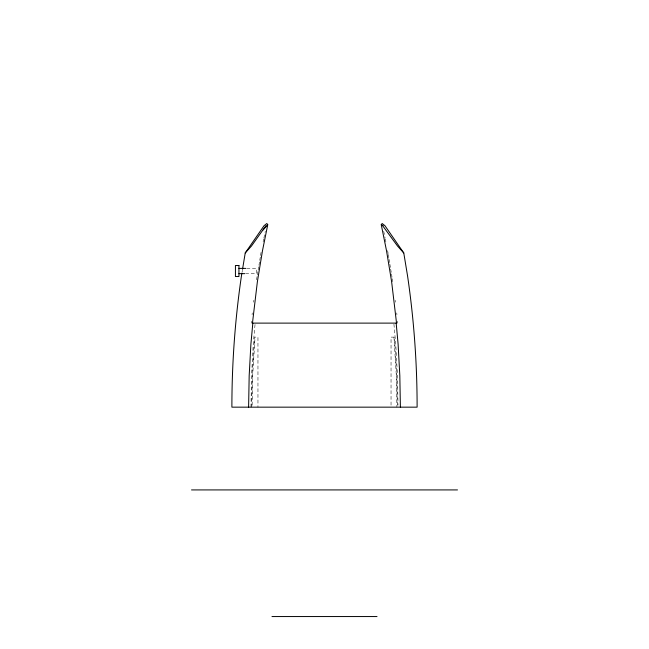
<?xml version="1.0" encoding="UTF-8"?>
<svg xmlns="http://www.w3.org/2000/svg" width="649" height="649" viewBox="0 0 649 649"><rect width="100%" height="100%" fill="white"/><g stroke="black" fill="none" stroke-linecap="round" stroke-linejoin="round"><path stroke-width="0.49" stroke-dasharray="3.25 2.43" d="M250.96 407.158L251.528 375.69L253.24 344.27L255.171 323.113M251.65 407.158L252.218 375.69L254.586 337.123L257.961 337.123L257.961 407.158M252.145 405.195L252.68 375.69L255.049 337.123M251.317 323.113L251.488 321.263M252.072 314.773L252.242 312.923M253.613 302.191L253.864 300.244M242.061 272.199L242.377 270.276M256.55 279.768L257.191 275.882M257.353 274.908L257.994 271.031M258.148 270.057L258.789 266.179M258.951 265.206L259.592 261.328M259.754 260.354L260.387 256.477M260.549 255.503L261.19 251.625M263.113 241.931L263.705 239.019M263.9 238.053L265.271 231.263M246.717 268.394L256.444 268.394L256.444 273.643L245.744 273.643M383.729 231.263L385.1 238.053M385.295 239.019L385.887 241.931M387.648 250.652L388.126 253.564M388.289 254.53L388.929 258.416M389.092 259.389L389.733 263.267M389.887 264.24L390.528 268.118M390.69 269.092L391.331 272.969M391.485 273.943L392.126 277.821M392.288 278.794L392.767 281.707M395.136 300.244L395.387 302.191M396.758 312.923L396.928 314.773M397.512 321.263L397.683 323.113M393.927 324.119L395.76 344.27L397.472 375.69L398.007 405.195M393.951 337.123L396.32 375.69L396.888 407.158M397.318 405.195L396.782 375.69L394.414 337.123L391.039 337.123L391.039 405.163"/><path stroke-width="0.97" d="M248.608 407.158L249.175 375.69L250.887 344.27L252.818 323.113M396.539 323.113L391.623 281.707L386.504 250.652L381.255 224.732L382.156 223.507L384.922 225.674L403.775 252.972L407.58 276.044A906.093 906.093 0 0 1 417.112 407.158L231.888 407.158A906.093 906.093 0 0 1 241.42 276.044L241.899 273.156M252.461 323.113L257.377 281.707L262.496 250.652L267.745 224.732L266.844 223.507L264.078 225.674L245.225 252.972L242.531 269.311M245.225 252.972L251.463 246.044L265.968 225.674M263.137 229.916L267.745 224.732M381.255 224.732L383.032 225.674M238.937 268.394L245.744 268.394M238.937 273.643L244.77 273.643M252.283 323.113L396.717 323.113M191.512 489.922L457.488 489.922M271.972 616.55L377.028 616.55M403.775 252.972L397.537 246.044L382.602 225.674M396.182 323.113L398.113 344.27L399.825 375.69L400.392 407.158M238.937 265.506L235.433 265.506L235.433 276.531L238.937 276.531L238.937 265.506"/></g></svg>
